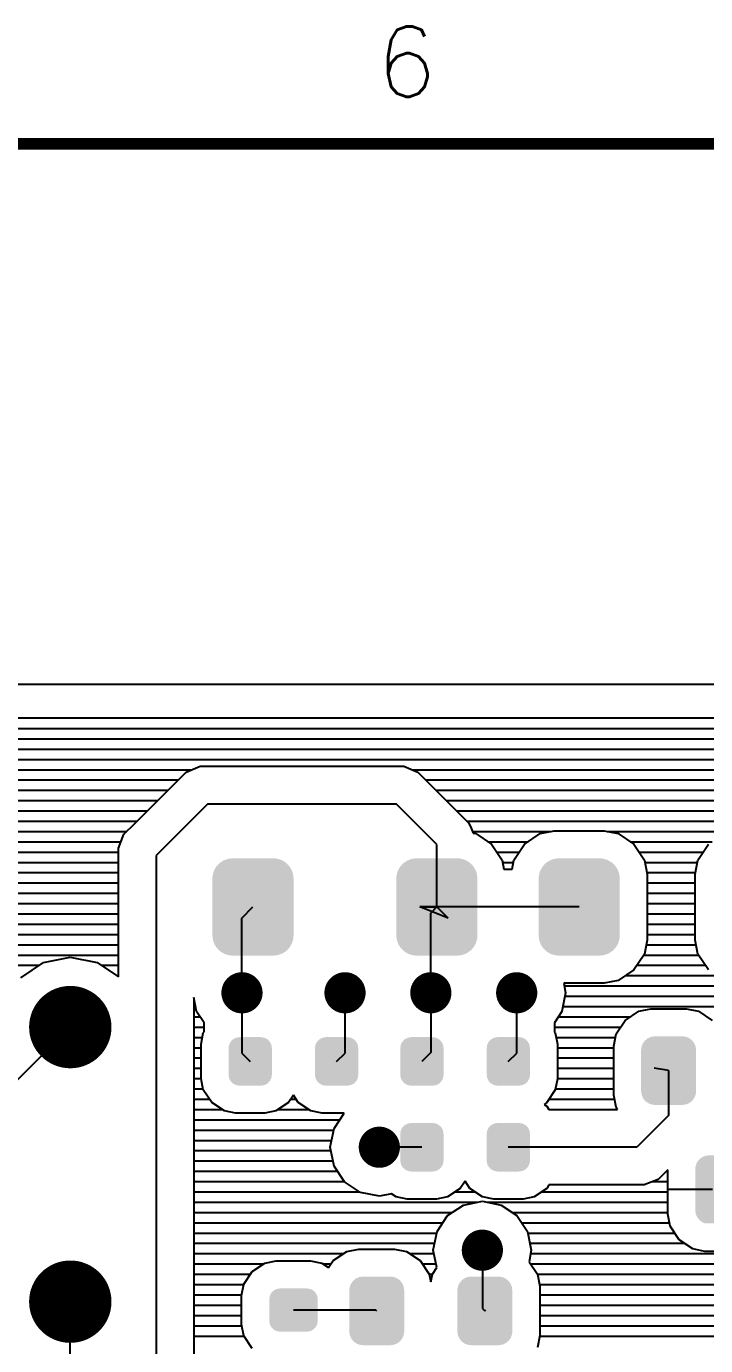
# Model space of a CAD drawing. Extents: x 295 to 953, y 10 to 290.
# Drawn here: x 743.9 to 772.8, y 233.9 to 290 of the extents above; entities that cross this region are included whole.
import ezdxf
from ezdxf.enums import TextEntityAlignment as Align

# ---------------------------------------------------------------- set-up
doc = ezdxf.new("R2010")
doc.units = 0
doc.header["$LTSCALE"] = 5
doc.header["$MEASUREMENT"] = 0
doc.layers.get('0').update_dxf_attribs({"linetype": 'CONTINUOUS', "lineweight": 25})
for name, color, linetype in [('DV-PEI-A6_TOP', 5, 'CONTINUOUS'), ('문자', 4, 'CONTINUOUS'), ('테두리', 3, 'CONTINUOUS')]:
    doc.layers.add(name, color=color, linetype=linetype)
doc.styles.get("Standard").update_dxf_attribs({"font": 'simplex.shx'})

# ---------------------------------------------------------------- blocks, each defined once
blk = doc.blocks.new('C')
at = {"layer": '테두리', "const_width": 0.5}
blk.add_lwpolyline([(15, 285), (15, 15), (405, 15), (405, 285), (15, 285)], dxfattribs=at)
at = {"layer": '문자'}
blk.add_text('6', height=3, dxfattribs=at).set_placement((283.125, 288.5), align=Align.MIDDLE)

msp = doc.modelspace()

# ---------------------------------------------------------------- linework, layer by layer
for points, const_width in [([(752.673, 248.878, 1), (753.549, 248.878, 1)], 0.876), ([(757.055, 248.878, 1), (757.931, 248.878, 1)], 0.876), ([(760.706, 248.878, 1), (761.582, 248.878, 1)], 0.876), ([(764.357, 248.878, 1), (765.233, 248.878, 1)], 0.876), ([(744.933, 247.418, 1), (746.685, 247.418, 1)], 1.753), ([(758.515, 242.306, 1), (759.391, 242.306, 1)], 0.876), ([(762.897, 237.925, 1), (763.773, 237.925, 1)], 0.876), ([(744.933, 235.734, 1), (746.685, 235.734, 1)], 1.753)]:
    msp.add_lwpolyline(points, format="xyb", close=True, dxfattribs=dict(const_width=const_width))
for points in [[(752.061, 254.294), (752.16, 254.399), (755.103, 254.294), (754.991, 254.399)], [(752.16, 254.399), (752.208, 254.431), (754.991, 254.399), (754.957, 254.431)], [(752.208, 254.431), (752.327, 254.509), (754.957, 254.431), (754.821, 254.509)], [(752.327, 254.509), (752.387, 254.531), (754.821, 254.509), (754.783, 254.531)], [(752.387, 254.531), (752.515, 254.577), (754.783, 254.531), (754.627, 254.577)], [(752.515, 254.577), (752.605, 254.588), (754.627, 254.577), (754.591, 254.588)], [(752.605, 254.588), (752.714, 254.601), (754.591, 254.588), (754.443, 254.601)], [(759.883, 254.294), (759.982, 254.399), (762.925, 254.294), (762.814, 254.399)], [(759.982, 254.399), (760.031, 254.431), (762.814, 254.399), (762.779, 254.431)], [(760.031, 254.431), (760.149, 254.509), (762.779, 254.431), (762.644, 254.509)], [(760.149, 254.509), (760.21, 254.531), (762.644, 254.509), (762.606, 254.531)], [(760.21, 254.531), (760.338, 254.577), (762.606, 254.531), (762.449, 254.577)], [(760.338, 254.577), (760.427, 254.588), (762.449, 254.577), (762.414, 254.588)], [(760.427, 254.588), (760.536, 254.601), (762.414, 254.588), (762.266, 254.601)], [(765.935, 254.294), (766.034, 254.399), (768.978, 254.294), (768.866, 254.399)], [(766.034, 254.399), (766.083, 254.431), (768.866, 254.399), (768.832, 254.431)], [(766.083, 254.431), (766.202, 254.509), (768.832, 254.431), (768.696, 254.509)], [(766.202, 254.509), (766.262, 254.531), (768.696, 254.509), (768.658, 254.531)], [(766.262, 254.531), (766.39, 254.577), (768.658, 254.531), (768.501, 254.577)], [(766.39, 254.577), (766.479, 254.588), (768.501, 254.577), (768.466, 254.588)], [(766.479, 254.588), (766.589, 254.601), (768.466, 254.588), (768.318, 254.601)], [(751.852, 253.739), (751.865, 253.887), (755.305, 253.739), (755.288, 253.887)], [(751.852, 251.32), (751.852, 253.739), (755.305, 251.32), (755.305, 253.739)], [(751.865, 253.887), (751.88, 253.938), (755.288, 253.887), (755.282, 253.938)], [(751.88, 253.938), (751.922, 254.079), (755.282, 253.938), (755.23, 254.079)], [(751.922, 254.079), (751.949, 254.126), (755.23, 254.079), (755.213, 254.126)], [(751.949, 254.126), (752.022, 254.253), (755.213, 254.126), (755.13, 254.253)], [(752.022, 254.253), (752.061, 254.294), (755.13, 254.253), (755.103, 254.294)], [(759.675, 253.739), (759.688, 253.887), (763.127, 253.739), (763.11, 253.887)], [(759.675, 251.32), (759.675, 253.739), (763.127, 251.32), (763.127, 253.739)], [(759.688, 253.887), (759.703, 253.938), (763.11, 253.887), (763.104, 253.938)], [(759.703, 253.938), (759.745, 254.079), (763.104, 253.938), (763.053, 254.079)], [(759.745, 254.079), (759.772, 254.126), (763.053, 254.079), (763.036, 254.126)], [(759.772, 254.126), (759.845, 254.253), (763.036, 254.126), (762.952, 254.253)], [(759.845, 254.253), (759.883, 254.294), (762.952, 254.253), (762.925, 254.294)], [(765.727, 253.739), (765.74, 253.887), (769.18, 253.739), (769.162, 253.887)], [(765.727, 251.32), (765.727, 253.739), (769.18, 251.32), (769.18, 253.739)], [(765.74, 253.887), (765.755, 253.938), (769.162, 253.887), (769.156, 253.938)], [(765.755, 253.938), (765.797, 254.079), (769.156, 253.938), (769.105, 254.079)], [(765.797, 254.079), (765.824, 254.126), (769.105, 254.079), (769.088, 254.126)], [(765.824, 254.126), (765.897, 254.253), (769.088, 254.126), (769.004, 254.253)], [(765.897, 254.253), (765.935, 254.294), (769.004, 254.253), (768.978, 254.294)], [(751.87, 251.172), (751.852, 251.32), (755.292, 251.172), (755.305, 251.32)], [(751.876, 251.121), (751.87, 251.172), (755.277, 251.121), (755.292, 251.172)], [(751.927, 250.98), (751.876, 251.121), (755.235, 250.98), (755.277, 251.121)], [(751.944, 250.933), (751.927, 250.98), (755.208, 250.933), (755.235, 250.98)], [(752.028, 250.807), (751.944, 250.933), (755.135, 250.807), (755.208, 250.933)], [(759.692, 251.172), (759.675, 251.32), (763.115, 251.172), (763.127, 251.32)], [(759.698, 251.121), (759.692, 251.172), (763.099, 251.121), (763.115, 251.172)], [(759.75, 250.98), (759.698, 251.121), (763.057, 250.98), (763.099, 251.121)], [(759.767, 250.933), (759.75, 250.98), (763.03, 250.933), (763.057, 250.98)], [(759.85, 250.807), (759.767, 250.933), (762.958, 250.807), (763.03, 250.933)], [(765.744, 251.172), (765.727, 251.32), (769.167, 251.172), (769.18, 251.32)], [(765.75, 251.121), (765.744, 251.172), (769.152, 251.121), (769.167, 251.172)], [(765.802, 250.98), (765.75, 251.121), (769.11, 250.98), (769.152, 251.121)], [(765.819, 250.933), (765.802, 250.98), (769.083, 250.933), (769.11, 250.98)], [(765.902, 250.807), (765.819, 250.933), (769.01, 250.807), (769.083, 250.933)], [(752.054, 250.766), (752.028, 250.807), (755.097, 250.766), (755.135, 250.807)], [(752.166, 250.661), (752.054, 250.766), (754.998, 250.661), (755.097, 250.766)], [(752.2, 250.629), (752.166, 250.661), (754.949, 250.629), (754.998, 250.661)], [(752.336, 250.551), (752.2, 250.629), (754.83, 250.551), (754.949, 250.629)], [(752.374, 250.529), (752.336, 250.551), (754.77, 250.529), (754.83, 250.551)], [(752.531, 250.482), (752.374, 250.529), (754.642, 250.482), (754.77, 250.529)], [(752.566, 250.472), (752.531, 250.482), (754.553, 250.472), (754.642, 250.482)], [(752.714, 250.459), (752.566, 250.472), (754.443, 250.459), (754.553, 250.472)], [(759.877, 250.766), (759.85, 250.807), (762.919, 250.766), (762.958, 250.807)], [(759.989, 250.661), (759.877, 250.766), (762.82, 250.661), (762.919, 250.766)], [(760.023, 250.629), (759.989, 250.661), (762.771, 250.629), (762.82, 250.661)], [(760.158, 250.551), (760.023, 250.629), (762.653, 250.551), (762.771, 250.629)], [(760.196, 250.529), (760.158, 250.551), (762.593, 250.529), (762.653, 250.551)], [(760.353, 250.482), (760.196, 250.529), (762.465, 250.482), (762.593, 250.529)], [(760.388, 250.472), (760.353, 250.482), (762.375, 250.472), (762.465, 250.482)], [(760.536, 250.459), (760.388, 250.472), (762.266, 250.459), (762.375, 250.472)], [(765.929, 250.766), (765.902, 250.807), (768.971, 250.766), (769.01, 250.807)], [(766.041, 250.661), (765.929, 250.766), (768.873, 250.661), (768.971, 250.766)], [(766.075, 250.629), (766.041, 250.661), (768.824, 250.629), (768.873, 250.661)], [(766.211, 250.551), (766.075, 250.629), (768.705, 250.551), (768.824, 250.629)], [(766.249, 250.529), (766.211, 250.551), (768.645, 250.529), (768.705, 250.551)], [(766.406, 250.482), (766.249, 250.529), (768.517, 250.482), (768.645, 250.529)], [(766.441, 250.472), (766.406, 250.482), (768.427, 250.472), (768.517, 250.482)], [(766.589, 250.459), (766.441, 250.472), (768.318, 250.459), (768.427, 250.472)], [(770.438, 246.971), (770.509, 247.003), (772.089, 246.971), (771.984, 247.003)], [(770.509, 247.003), (770.623, 247.02), (771.984, 247.003), (771.931, 247.02)], [(770.623, 247.02), (770.672, 247.027), (771.931, 247.02), (771.841, 247.027)], [(752.542, 246.533), (752.561, 246.661), (754.382, 246.533), (754.36, 246.661)], [(752.542, 246.53), (752.542, 246.533), (754.382, 246.53), (754.382, 246.533)], [(752.542, 245.385), (752.542, 246.53), (754.382, 245.385), (754.382, 246.53)], [(752.561, 246.661), (752.569, 246.677), (754.36, 246.661), (754.358, 246.677)], [(752.569, 246.677), (752.625, 246.793), (754.358, 246.677), (754.296, 246.793)], [(752.625, 246.793), (752.638, 246.806), (754.296, 246.793), (754.289, 246.806)], [(752.638, 246.806), (752.727, 246.897), (754.289, 246.806), (754.194, 246.897)], [(752.727, 246.897), (752.745, 246.907), (754.194, 246.897), (754.184, 246.907)], [(752.745, 246.907), (752.856, 246.964), (754.184, 246.907), (754.062, 246.964)], [(752.856, 246.964), (752.886, 246.969), (754.062, 246.964), (754.052, 246.969)], [(752.886, 246.969), (753, 246.988), (754.052, 246.969), (753.923, 246.988)], [(753, 246.988), (753, 246.992), (753.923, 246.988), (753.923, 246.992)], [(756.216, 246.533), (756.236, 246.661), (758.057, 246.533), (758.035, 246.661)], [(756.216, 246.53), (756.216, 246.533), (758.057, 246.53), (758.057, 246.533)], [(756.216, 245.385), (756.216, 246.53), (758.057, 245.385), (758.057, 246.53)], [(756.236, 246.661), (756.243, 246.677), (758.035, 246.661), (758.032, 246.677)], [(756.243, 246.677), (756.3, 246.793), (758.032, 246.677), (757.971, 246.793)], [(756.3, 246.793), (756.312, 246.806), (757.971, 246.793), (757.964, 246.806)], [(756.312, 246.806), (756.401, 246.897), (757.964, 246.806), (757.868, 246.897)], [(756.401, 246.897), (756.42, 246.907), (757.868, 246.897), (757.858, 246.907)], [(756.42, 246.907), (756.531, 246.964), (757.858, 246.907), (757.737, 246.964)], [(756.531, 246.964), (756.561, 246.969), (757.737, 246.964), (757.727, 246.969)], [(756.561, 246.969), (756.675, 246.988), (757.727, 246.969), (757.598, 246.988)], [(756.675, 246.988), (756.675, 246.992), (757.598, 246.988), (757.598, 246.992)], [(759.844, 246.533), (759.864, 246.661), (761.684, 246.533), (761.663, 246.661)], [(759.844, 246.53), (759.844, 246.533), (761.684, 246.53), (761.684, 246.533)], [(759.844, 245.385), (759.844, 246.53), (761.684, 245.385), (761.684, 246.53)], [(759.864, 246.661), (759.871, 246.677), (761.663, 246.661), (761.66, 246.677)], [(759.871, 246.677), (759.927, 246.793), (761.66, 246.677), (761.599, 246.793)], [(759.927, 246.793), (759.94, 246.806), (761.599, 246.793), (761.592, 246.806)], [(759.94, 246.806), (760.029, 246.897), (761.592, 246.806), (761.496, 246.897)], [(760.029, 246.897), (760.047, 246.907), (761.496, 246.897), (761.486, 246.907)], [(760.047, 246.907), (760.159, 246.964), (761.486, 246.907), (761.365, 246.964)], [(760.159, 246.964), (760.189, 246.969), (761.365, 246.964), (761.354, 246.969)], [(760.189, 246.969), (760.303, 246.988), (761.354, 246.969), (761.226, 246.988)], [(760.303, 246.988), (760.303, 246.992), (761.226, 246.988), (761.226, 246.992)], [(763.519, 246.533), (763.538, 246.661), (765.359, 246.533), (765.337, 246.661)], [(763.519, 246.53), (763.519, 246.533), (765.359, 246.53), (765.359, 246.533)], [(763.519, 245.385), (763.519, 246.53), (765.359, 245.385), (765.359, 246.53)], [(763.538, 246.661), (763.546, 246.677), (765.337, 246.661), (765.335, 246.677)], [(763.546, 246.677), (763.602, 246.793), (765.335, 246.677), (765.273, 246.793)], [(763.602, 246.793), (763.615, 246.806), (765.273, 246.793), (765.266, 246.806)], [(763.615, 246.806), (763.704, 246.897), (765.266, 246.806), (765.171, 246.897)], [(763.704, 246.897), (763.722, 246.907), (765.171, 246.897), (765.161, 246.907)], [(763.722, 246.907), (763.833, 246.964), (765.161, 246.907), (765.039, 246.964)], [(763.833, 246.964), (763.863, 246.969), (765.039, 246.964), (765.029, 246.969)], [(763.863, 246.969), (763.977, 246.988), (765.029, 246.969), (764.9, 246.988)], [(763.977, 246.988), (763.977, 246.992), (764.9, 246.988), (764.9, 246.992)], [(770.088, 246.442), (770.095, 246.533), (772.425, 246.442), (772.412, 246.533)], [(770.088, 244.69), (770.088, 246.442), (772.425, 244.69), (772.425, 246.442)], [(770.095, 246.533), (770.117, 246.606), (772.412, 246.533), (772.402, 246.606)], [(770.117, 246.606), (770.143, 246.69), (772.402, 246.606), (772.363, 246.69)], [(770.143, 246.69), (770.186, 246.756), (772.363, 246.69), (772.334, 246.756)], [(770.186, 246.756), (770.234, 246.828), (772.334, 246.756), (772.272, 246.828)], [(770.234, 246.828), (770.295, 246.881), (772.272, 246.828), (772.227, 246.881)], [(770.295, 246.881), (770.359, 246.935), (772.227, 246.881), (772.144, 246.935)], [(770.359, 246.935), (770.438, 246.971), (772.144, 246.935), (772.089, 246.971)], [(752.542, 245.382), (752.542, 245.385), (754.382, 245.382), (754.382, 245.385)], [(752.564, 245.254), (752.542, 245.382), (754.362, 245.254), (754.382, 245.382)], [(756.216, 245.382), (756.216, 245.385), (758.057, 245.382), (758.057, 245.385)], [(756.238, 245.254), (756.216, 245.382), (758.037, 245.254), (758.057, 245.382)], [(759.844, 245.382), (759.844, 245.385), (761.684, 245.382), (761.684, 245.385)], [(759.866, 245.254), (759.844, 245.382), (761.665, 245.254), (761.684, 245.382)], [(763.519, 245.382), (763.519, 245.385), (765.359, 245.382), (765.359, 245.385)], [(763.541, 245.254), (763.519, 245.382), (765.34, 245.254), (765.359, 245.382)], [(752.566, 245.238), (752.564, 245.254), (754.355, 245.238), (754.362, 245.254)], [(752.628, 245.122), (752.566, 245.238), (754.299, 245.122), (754.355, 245.238)], [(752.635, 245.109), (752.628, 245.122), (754.286, 245.109), (754.299, 245.122)], [(752.73, 245.018), (752.635, 245.109), (754.197, 245.018), (754.286, 245.109)], [(752.74, 245.008), (752.73, 245.018), (754.179, 245.008), (754.197, 245.018)], [(752.862, 244.951), (752.74, 245.008), (754.067, 244.951), (754.179, 245.008)], [(752.872, 244.946), (752.862, 244.951), (754.037, 244.946), (754.067, 244.951)], [(753, 244.927), (752.872, 244.946), (753.923, 244.927), (754.037, 244.946)], [(753, 244.923), (753, 244.927), (753.923, 244.923), (753.923, 244.927)], [(756.241, 245.238), (756.238, 245.254), (758.03, 245.238), (758.037, 245.254)], [(756.302, 245.122), (756.241, 245.238), (757.973, 245.122), (758.03, 245.238)], [(756.309, 245.109), (756.302, 245.122), (757.961, 245.109), (757.973, 245.122)], [(756.405, 245.018), (756.309, 245.109), (757.872, 245.018), (757.961, 245.109)], [(756.415, 245.008), (756.405, 245.018), (757.853, 245.008), (757.872, 245.018)], [(756.536, 244.951), (756.415, 245.008), (757.742, 244.951), (757.853, 245.008)], [(756.546, 244.946), (756.536, 244.951), (757.712, 244.946), (757.742, 244.951)], [(756.675, 244.927), (756.546, 244.946), (757.598, 244.927), (757.712, 244.946)], [(756.675, 244.923), (756.675, 244.927), (757.598, 244.923), (757.598, 244.927)], [(759.869, 245.238), (759.866, 245.254), (761.657, 245.238), (761.665, 245.254)], [(759.93, 245.122), (759.869, 245.238), (761.601, 245.122), (761.657, 245.238)], [(759.937, 245.109), (759.93, 245.122), (761.588, 245.109), (761.601, 245.122)], [(760.033, 245.018), (759.937, 245.109), (761.499, 245.018), (761.588, 245.109)], [(760.042, 245.008), (760.033, 245.018), (761.481, 245.008), (761.499, 245.018)], [(760.164, 244.951), (760.042, 245.008), (761.37, 244.951), (761.481, 245.008)], [(760.174, 244.946), (760.164, 244.951), (761.34, 244.946), (761.37, 244.951)], [(760.303, 244.927), (760.174, 244.946), (761.226, 244.927), (761.34, 244.946)], [(760.303, 244.923), (760.303, 244.927), (761.226, 244.923), (761.226, 244.927)], [(763.543, 245.238), (763.541, 245.254), (765.332, 245.238), (765.34, 245.254)], [(763.605, 245.122), (763.543, 245.238), (765.276, 245.122), (765.332, 245.238)], [(763.612, 245.109), (763.605, 245.122), (765.263, 245.109), (765.276, 245.122)], [(763.707, 245.018), (763.612, 245.109), (765.174, 245.018), (765.263, 245.109)], [(763.717, 245.008), (763.707, 245.018), (765.156, 245.008), (765.174, 245.018)], [(763.839, 244.951), (763.717, 245.008), (765.045, 244.951), (765.156, 245.008)], [(763.849, 244.946), (763.839, 244.951), (765.015, 244.946), (765.045, 244.951)], [(763.977, 244.927), (763.849, 244.946), (764.9, 244.927), (765.015, 244.946)], [(763.977, 244.923), (763.977, 244.927), (764.9, 244.923), (764.9, 244.927)], [(770.101, 244.599), (770.088, 244.69), (772.418, 244.599), (772.425, 244.69)], [(770.111, 244.527), (770.101, 244.599), (772.396, 244.527), (772.418, 244.599)], [(770.15, 244.442), (770.111, 244.527), (772.37, 244.442), (772.396, 244.527)], [(770.179, 244.376), (770.15, 244.442), (772.327, 244.376), (772.37, 244.442)], [(770.241, 244.304), (770.179, 244.376), (772.279, 244.304), (772.327, 244.376)], [(770.286, 244.251), (770.241, 244.304), (772.218, 244.251), (772.279, 244.304)], [(770.37, 244.197), (770.286, 244.251), (772.154, 244.197), (772.218, 244.251)], [(770.424, 244.161), (770.37, 244.197), (772.075, 244.161), (772.154, 244.197)], [(770.529, 244.129), (770.424, 244.161), (772.004, 244.129), (772.075, 244.161)], [(770.582, 244.113), (770.529, 244.129), (771.89, 244.113), (772.004, 244.129)], [(770.672, 244.106), (770.582, 244.113), (771.841, 244.106), (771.89, 244.113)], [(759.871, 243.026), (759.927, 243.141), (761.66, 243.026), (761.599, 243.141)], [(759.927, 243.141), (759.94, 243.154), (761.599, 243.141), (761.592, 243.154)], [(759.94, 243.154), (760.029, 243.246), (761.592, 243.154), (761.496, 243.246)], [(760.029, 243.246), (760.047, 243.255), (761.496, 243.246), (761.486, 243.255)], [(760.047, 243.255), (760.159, 243.313), (761.486, 243.255), (761.365, 243.313)], [(760.159, 243.313), (760.189, 243.318), (761.365, 243.313), (761.354, 243.318)], [(760.189, 243.318), (760.303, 243.336), (761.354, 243.318), (761.226, 243.336)], [(760.303, 243.336), (760.303, 243.34), (761.226, 243.336), (761.226, 243.34)], [(763.546, 243.026), (763.602, 243.141), (765.335, 243.026), (765.273, 243.141)], [(763.602, 243.141), (763.615, 243.154), (765.273, 243.141), (765.266, 243.154)], [(763.615, 243.154), (763.704, 243.246), (765.266, 243.154), (765.171, 243.246)], [(763.704, 243.246), (763.722, 243.255), (765.171, 243.246), (765.161, 243.255)], [(763.722, 243.255), (763.833, 243.313), (765.161, 243.255), (765.039, 243.313)], [(763.833, 243.313), (763.863, 243.318), (765.039, 243.313), (765.029, 243.318)], [(763.863, 243.318), (763.977, 243.336), (765.029, 243.318), (764.9, 243.336)], [(763.977, 243.336), (763.977, 243.34), (764.9, 243.336), (764.9, 243.34)], [(759.844, 242.882), (759.864, 243.01), (761.684, 242.882), (761.663, 243.01)], [(759.844, 242.879), (759.844, 242.882), (761.684, 242.879), (761.684, 242.882)], [(759.844, 241.734), (759.844, 242.879), (761.684, 241.734), (761.684, 242.879)], [(759.864, 243.01), (759.871, 243.026), (761.663, 243.01), (761.66, 243.026)], [(763.519, 242.882), (763.538, 243.01), (765.359, 242.882), (765.337, 243.01)], [(763.519, 242.879), (763.519, 242.882), (765.359, 242.879), (765.359, 242.882)], [(763.519, 241.734), (763.519, 242.879), (765.359, 241.734), (765.359, 242.879)], [(763.538, 243.01), (763.546, 243.026), (765.337, 243.01), (765.335, 243.026)], [(772.811, 241.938), (772.925, 241.955), (774.286, 241.938), (774.233, 241.955)], [(759.844, 241.731), (759.844, 241.734), (761.684, 241.731), (761.684, 241.734)], [(759.866, 241.602), (759.844, 241.731), (761.665, 241.602), (761.684, 241.731)], [(759.869, 241.587), (759.866, 241.602), (761.657, 241.587), (761.665, 241.602)], [(759.93, 241.471), (759.869, 241.587), (761.601, 241.471), (761.657, 241.587)], [(759.937, 241.458), (759.93, 241.471), (761.588, 241.458), (761.601, 241.471)], [(760.033, 241.367), (759.937, 241.458), (761.499, 241.367), (761.588, 241.458)], [(763.519, 241.731), (763.519, 241.734), (765.359, 241.731), (765.359, 241.734)], [(763.541, 241.602), (763.519, 241.731), (765.34, 241.602), (765.359, 241.731)], [(763.543, 241.587), (763.541, 241.602), (765.332, 241.587), (765.34, 241.602)], [(763.605, 241.471), (763.543, 241.587), (765.276, 241.471), (765.332, 241.587)], [(763.612, 241.458), (763.605, 241.471), (765.263, 241.458), (765.276, 241.471)], [(763.707, 241.367), (763.612, 241.458), (765.174, 241.367), (765.263, 241.458)], [(772.39, 241.377), (772.397, 241.468), (774.727, 241.377), (774.714, 241.468)], [(772.397, 241.468), (772.419, 241.541), (774.714, 241.468), (774.703, 241.541)], [(772.419, 241.541), (772.445, 241.625), (774.703, 241.541), (774.665, 241.625)], [(772.445, 241.625), (772.488, 241.691), (774.665, 241.625), (774.636, 241.691)], [(772.488, 241.691), (772.536, 241.763), (774.636, 241.691), (774.573, 241.763)], [(772.536, 241.763), (772.597, 241.816), (774.573, 241.763), (774.528, 241.816)], [(772.597, 241.816), (772.661, 241.87), (774.528, 241.816), (774.445, 241.87)], [(772.661, 241.87), (772.74, 241.906), (774.445, 241.87), (774.391, 241.906)], [(772.74, 241.906), (772.811, 241.938), (774.391, 241.906), (774.286, 241.938)], [(760.042, 241.357), (760.033, 241.367), (761.481, 241.357), (761.499, 241.367)], [(760.164, 241.299), (760.042, 241.357), (761.37, 241.299), (761.481, 241.357)], [(760.174, 241.294), (760.164, 241.299), (761.34, 241.294), (761.37, 241.299)], [(760.303, 241.276), (760.174, 241.294), (761.226, 241.276), (761.34, 241.294)], [(760.303, 241.272), (760.303, 241.276), (761.226, 241.272), (761.226, 241.276)], [(763.717, 241.357), (763.707, 241.367), (765.156, 241.357), (765.174, 241.367)], [(763.839, 241.299), (763.717, 241.357), (765.045, 241.299), (765.156, 241.357)], [(763.849, 241.294), (763.839, 241.299), (765.015, 241.294), (765.045, 241.299)], [(763.977, 241.276), (763.849, 241.294), (764.9, 241.276), (765.015, 241.294)], [(763.977, 241.272), (763.977, 241.276), (764.9, 241.272), (764.9, 241.276)], [(772.39, 239.625), (772.39, 241.377), (774.727, 239.625), (774.727, 241.377)], [(772.403, 239.534), (772.39, 239.625), (774.72, 239.534), (774.727, 239.625)], [(772.413, 239.462), (772.403, 239.534), (774.697, 239.462), (774.72, 239.534)], [(772.452, 239.377), (772.413, 239.462), (774.671, 239.377), (774.697, 239.462)], [(772.481, 239.311), (772.452, 239.377), (774.629, 239.311), (774.671, 239.377)], [(772.543, 239.239), (772.481, 239.311), (774.581, 239.239), (774.629, 239.311)], [(772.588, 239.186), (772.543, 239.239), (774.519, 239.186), (774.581, 239.239)], [(772.671, 239.132), (772.588, 239.186), (774.456, 239.132), (774.519, 239.186)], [(772.726, 239.096), (772.671, 239.132), (774.376, 239.096), (774.456, 239.132)], [(772.831, 239.064), (772.726, 239.096), (774.306, 239.064), (774.376, 239.096)], [(757.681, 236.309), (757.703, 236.382), (759.998, 236.309), (759.987, 236.382)], [(757.703, 236.382), (757.729, 236.467), (759.987, 236.382), (759.949, 236.467)], [(757.729, 236.467), (757.772, 236.532), (759.949, 236.467), (759.92, 236.532)], [(757.772, 236.532), (757.82, 236.605), (759.92, 236.532), (759.858, 236.605)], [(757.82, 236.605), (757.881, 236.657), (759.858, 236.605), (759.812, 236.657)], [(757.881, 236.657), (757.945, 236.712), (759.812, 236.657), (759.729, 236.712)], [(757.945, 236.712), (758.024, 236.748), (759.729, 236.712), (759.675, 236.748)], [(758.024, 236.748), (758.095, 236.78), (759.675, 236.748), (759.57, 236.78)], [(758.095, 236.78), (758.209, 236.796), (759.57, 236.78), (759.517, 236.796)], [(758.209, 236.796), (758.258, 236.803), (759.517, 236.796), (759.427, 236.803)], [(762.279, 236.309), (762.301, 236.382), (764.595, 236.309), (764.585, 236.382)], [(762.301, 236.382), (762.327, 236.467), (764.585, 236.382), (764.547, 236.467)], [(762.327, 236.467), (762.37, 236.532), (764.547, 236.467), (764.517, 236.532)], [(762.37, 236.532), (762.417, 236.605), (764.517, 236.532), (764.455, 236.605)], [(762.417, 236.605), (762.479, 236.657), (764.455, 236.605), (764.41, 236.657)], [(762.479, 236.657), (762.542, 236.712), (764.41, 236.657), (764.327, 236.712)], [(762.542, 236.712), (762.622, 236.748), (764.327, 236.712), (764.272, 236.748)], [(762.622, 236.748), (762.693, 236.78), (764.272, 236.748), (764.168, 236.78)], [(762.693, 236.78), (762.806, 236.796), (764.168, 236.78), (764.115, 236.796)], [(762.806, 236.796), (762.856, 236.803), (764.115, 236.796), (764.024, 236.803)], [(754.268, 234.916), (754.268, 235.839), (756.336, 234.916), (756.336, 235.839)], [(754.271, 235.839), (754.29, 235.969), (756.333, 235.839), (756.312, 235.969)], [(754.29, 235.969), (754.297, 235.983), (756.312, 235.969), (756.31, 235.983)], [(754.297, 235.983), (754.353, 236.1), (756.31, 235.983), (756.249, 236.1)], [(754.353, 236.1), (754.365, 236.113), (756.249, 236.1), (756.243, 236.113)], [(754.365, 236.113), (754.454, 236.205), (756.243, 236.113), (756.147, 236.205)], [(754.454, 236.205), (754.471, 236.215), (756.147, 236.205), (756.138, 236.215)], [(754.471, 236.215), (754.583, 236.274), (756.138, 236.215), (756.016, 236.274)], [(754.583, 236.274), (754.611, 236.278), (756.016, 236.274), (756.007, 236.278)], [(754.611, 236.278), (754.727, 236.298), (756.007, 236.278), (755.877, 236.298)], [(757.674, 236.219), (757.681, 236.309), (760.011, 236.219), (759.998, 236.309)], [(757.674, 234.466), (757.674, 236.219), (760.011, 234.466), (760.011, 236.219)], [(762.272, 236.219), (762.279, 236.309), (764.608, 236.219), (764.595, 236.309)], [(762.272, 234.466), (762.272, 236.219), (764.608, 234.466), (764.608, 236.219)], [(754.292, 234.787), (754.271, 234.916), (756.315, 234.787), (756.333, 234.916)], [(754.294, 234.772), (754.292, 234.787), (756.308, 234.772), (756.315, 234.787)], [(754.355, 234.655), (754.294, 234.772), (756.252, 234.655), (756.308, 234.772)], [(754.361, 234.643), (754.355, 234.655), (756.24, 234.643), (756.252, 234.655)], [(754.457, 234.55), (754.361, 234.643), (756.15, 234.55), (756.24, 234.643)], [(754.466, 234.541), (754.457, 234.55), (756.133, 234.541), (756.15, 234.55)], [(754.588, 234.482), (754.466, 234.541), (756.021, 234.482), (756.133, 234.541)], [(754.597, 234.477), (754.588, 234.482), (755.994, 234.477), (756.021, 234.482)], [(754.727, 234.458), (754.597, 234.477), (755.877, 234.458), (755.994, 234.477)], [(757.687, 234.376), (757.674, 234.466), (760.004, 234.376), (760.011, 234.466)], [(757.697, 234.303), (757.687, 234.376), (759.981, 234.303), (760.004, 234.376)], [(757.736, 234.218), (757.697, 234.303), (759.955, 234.218), (759.981, 234.303)], [(757.765, 234.153), (757.736, 234.218), (759.913, 234.153), (759.955, 234.218)], [(757.827, 234.08), (757.765, 234.153), (759.865, 234.08), (759.913, 234.153)], [(762.284, 234.376), (762.272, 234.466), (764.601, 234.376), (764.608, 234.466)], [(762.295, 234.303), (762.284, 234.376), (764.579, 234.303), (764.601, 234.376)], [(762.333, 234.218), (762.295, 234.303), (764.553, 234.218), (764.579, 234.303)], [(762.363, 234.153), (762.333, 234.218), (764.51, 234.153), (764.553, 234.218)], [(762.425, 234.08), (762.363, 234.153), (764.463, 234.08), (764.51, 234.153)], [(757.872, 234.028), (757.827, 234.08), (759.803, 234.028), (759.865, 234.08)], [(757.955, 233.973), (757.872, 234.028), (759.74, 233.973), (759.803, 234.028)], [(758.01, 233.937), (757.955, 233.973), (759.66, 233.937), (759.74, 233.973)], [(758.115, 233.905), (758.01, 233.937), (759.59, 233.905), (759.66, 233.937)], [(758.168, 233.889), (758.115, 233.905), (759.476, 233.889), (759.59, 233.905)], [(758.258, 233.882), (758.168, 233.889), (759.427, 233.882), (759.476, 233.889)], [(762.47, 234.028), (762.425, 234.08), (764.401, 234.028), (764.463, 234.08)], [(762.553, 233.973), (762.47, 234.028), (764.338, 233.973), (764.401, 234.028)], [(762.608, 233.937), (762.553, 233.973), (764.258, 233.937), (764.338, 233.973)], [(762.712, 233.905), (762.608, 233.937), (764.187, 233.905), (764.258, 233.937)], [(762.765, 233.889), (762.712, 233.905), (764.074, 233.889), (764.187, 233.905)], [(762.856, 233.882), (762.765, 233.889), (764.024, 233.882), (764.074, 233.889)]]:
    msp.add_solid(points)
at = {"layer": 'DV-PEI-A6_TOP', "color": 7}
for p, q in [((858.075, 262), (515.377, 262)), ((823.946, 260.562), (532.143, 260.562)), ((531.402, 260.124), (841.179, 260.124)), ((673.713, 259.686), (841.618, 259.686)), ((674.793, 259.248), (842.056, 259.248)), ((675.232, 258.81), (842.494, 258.81)), ((675.448, 258.372), (750.973, 258.372)), ((750.284, 257.817), (750.739, 258.272)), ((750.739, 258.272), (751.329, 258.518)), ((751.329, 258.518), (759.999, 258.518)), ((759.999, 258.518), (760.589, 258.272)), ((760.355, 258.372), (842.932, 258.372)), ((760.589, 258.272), (762.312, 256.549)), ((675.559, 257.934), (750.401, 257.934)), ((748.549, 256.082), (750.284, 257.817)), ((760.928, 257.934), (843.37, 257.934)), ((675.565, 257.495), (749.962, 257.495)), ((761.366, 257.495), (843.592, 257.495)), ((675.559, 257.057), (749.524, 257.057)), ((675.559, 256.619), (749.086, 256.619)), ((751.651, 256.911), (749.46, 254.72)), ((759.684, 256.911), (751.651, 256.911)), ((761.401, 255.188), (759.684, 256.911)), ((761.804, 257.057), (843.662, 257.057)), ((762.242, 256.619), (843.662, 256.619)), ((762.312, 256.549), (762.762, 256.099)), ((675.559, 256.181), (748.648, 256.181)), ((748.093, 255.626), (748.549, 256.082)), ((762.681, 256.181), (843.662, 256.181)), ((762.762, 256.099), (762.856, 255.877)), ((675.559, 255.743), (748.21, 255.743)), ((747.854, 255.036), (748.093, 255.626)), ((762.856, 255.877), (762.938, 255.673)), ((762.908, 255.743), (766.267, 255.743)), ((762.938, 255.673), (763.054, 255.649)), ((763.054, 255.649), (763.726, 255.2)), ((765.128, 255.2), (765.8, 255.649)), ((765.8, 255.649), (766.39, 255.766)), ((766.39, 255.766), (768.517, 255.766)), ((768.517, 255.766), (769.107, 255.649)), ((768.645, 255.743), (774.084, 255.743)), ((769.107, 255.649), (769.779, 255.2)), ((691.245, 255.305), (747.959, 255.305)), ((691.613, 254.867), (747.854, 254.867)), ((747.854, 254.399), (747.854, 255.036)), ((761.401, 252.53), (761.401, 255.188)), ((763.574, 255.305), (765.28, 255.305)), ((763.726, 255.2), (764.176, 254.528)), ((763.948, 254.867), (764.906, 254.867)), ((764.678, 254.528), (765.128, 255.2)), ((769.627, 255.305), (773.103, 255.305)), ((769.779, 255.2), (770.228, 254.528)), ((770.006, 254.867), (772.723, 254.867)), ((772.501, 254.528), (772.951, 255.2)), ((691.805, 254.428), (747.854, 254.428)), ((747.854, 249.562), (747.854, 254.399)), ((749.46, 254.72), (749.46, 225.51)), ((764.176, 254.528), (764.252, 254.136)), ((764.194, 254.428), (764.661, 254.428)), ((764.603, 254.136), (764.678, 254.528)), ((770.228, 254.528), (770.345, 253.932)), ((770.252, 254.428), (772.478, 254.428)), ((772.384, 253.932), (772.501, 254.528)), ((691.864, 253.99), (747.854, 253.99)), ((764.252, 254.136), (764.603, 254.136)), ((770.339, 253.99), (772.39, 253.99)), ((770.345, 253.932), (770.345, 251.122)), ((772.384, 251.122), (772.384, 253.932)), ((691.864, 253.552), (747.854, 253.552)), ((770.345, 253.552), (772.384, 253.552)), ((696.14, 253.114), (747.854, 253.114)), ((696.596, 252.676), (747.854, 252.676)), ((770.345, 253.114), (772.384, 253.114)), ((770.345, 252.676), (772.384, 252.676)), ((696.847, 252.238), (747.854, 252.238)), ((753.111, 252.057), (753.579, 252.53)), ((753.111, 248.878), (753.111, 252.057)), ((767.453, 252.53), (760.671, 252.53)), ((761.874, 252.057), (760.671, 252.53)), ((760.671, 252.53), (761.401, 252.53)), ((761.144, 252.267), (761.401, 252.53)), ((761.144, 248.878), (761.144, 252.267)), ((761.874, 252.057), (761.401, 252.53)), ((770.345, 252.238), (772.384, 252.238)), ((696.929, 251.799), (747.854, 251.799)), ((770.345, 251.799), (772.384, 251.799)), ((696.929, 251.361), (747.854, 251.361)), ((770.345, 251.122), (770.228, 250.526)), ((770.345, 251.361), (772.384, 251.361)), ((772.501, 250.526), (772.384, 251.122)), ((696.929, 250.923), (747.854, 250.923)), ((696.929, 250.485), (747.854, 250.485)), ((744.664, 250.164), (745.809, 250.392)), ((745.809, 250.392), (746.948, 250.164)), ((770.228, 250.526), (769.779, 249.854)), ((770.199, 250.485), (772.53, 250.485)), ((770.31, 250.923), (772.419, 250.923)), ((772.951, 249.854), (772.501, 250.526)), ((696.876, 250.047), (744.483, 250.047)), ((743.7, 249.521), (744.664, 250.164)), ((746.948, 250.164), (747.854, 249.562)), ((747.129, 250.047), (747.854, 250.047)), ((769.779, 249.854), (769.107, 249.404)), ((769.907, 250.047), (772.822, 250.047)), ((747.783, 249.609), (747.854, 249.609)), ((768.517, 249.287), (766.793, 249.287)), ((766.793, 249.287), (766.875, 248.878)), ((769.107, 249.404), (768.517, 249.287)), ((769.41, 249.609), (773.319, 249.609)), ((753.111, 248.878), (753.111, 246.308)), ((757.493, 246.308), (757.493, 248.878)), ((761.144, 248.878), (761.144, 246.331)), ((764.795, 246.308), (764.795, 248.878)), ((766.875, 248.878), (766.717, 248.078)), ((766.817, 249.171), (773.722, 249.171)), ((766.846, 248.732), (773.693, 248.732)), ((751.183, 248.078), (751.067, 248.674)), ((751.067, 248.674), (751.067, 225.826)), ((751.067, 248.294), (751.143, 248.294)), ((766.758, 248.294), (773.78, 248.294)), ((769.989, 248.09), (770.497, 248.195)), ((770.497, 248.195), (772.01, 248.195)), ((772.01, 248.195), (772.524, 248.09)), ((751.067, 247.856), (751.329, 247.856)), ((751.505, 247.599), (751.183, 248.078)), ((751.505, 247.219), (751.505, 247.599)), ((766.717, 248.078), (766.402, 247.599)), ((766.402, 247.599), (766.402, 247.219)), ((766.571, 247.856), (769.632, 247.856)), ((769.019, 247.126), (769.41, 247.704)), ((769.41, 247.704), (769.989, 248.09)), ((772.524, 248.09), (773.103, 247.704)), ((742.888, 244.497), (745.809, 247.418)), ((751.067, 247.418), (751.505, 247.418)), ((751.37, 246.688), (751.464, 247.167)), ((751.464, 247.167), (751.505, 247.219)), ((766.402, 247.418), (769.218, 247.418)), ((766.402, 247.219), (766.437, 247.167)), ((766.437, 247.167), (766.53, 246.688)), ((768.92, 246.612), (769.019, 247.126)), ((751.067, 246.98), (751.429, 246.98)), ((751.067, 246.542), (751.37, 246.542)), ((751.37, 245.221), (751.37, 246.688)), ((766.472, 246.98), (768.99, 246.98)), ((766.53, 246.688), (766.53, 245.221)), ((766.53, 246.542), (768.92, 246.542)), ((768.92, 244.515), (768.92, 246.612)), ((751.067, 246.104), (751.37, 246.104)), ((753.111, 246.308), (753.462, 245.957)), ((757.136, 245.957), (757.493, 246.308)), ((761.144, 246.331), (760.764, 245.957)), ((764.439, 245.957), (764.795, 246.308)), ((766.53, 246.104), (768.92, 246.104)), ((751.067, 245.665), (751.37, 245.665)), ((766.53, 245.665), (768.92, 245.665)), ((771.257, 245.566), (770.637, 245.671)), ((771.257, 245.566), (771.257, 243.656)), ((751.067, 245.227), (751.37, 245.227)), ((751.067, 244.789), (751.458, 244.789)), ((751.464, 244.742), (751.37, 245.221)), ((766.53, 245.221), (766.437, 244.742)), ((766.443, 244.789), (768.92, 244.789)), ((766.53, 245.227), (768.92, 245.227)), ((751.067, 244.351), (751.733, 244.351)), ((751.826, 244.205), (751.464, 244.742)), ((752.364, 243.849), (751.826, 244.205)), ((755.092, 244.205), (754.554, 243.849)), ((755.302, 244.515), (755.092, 244.205)), ((755.191, 244.351), (755.407, 244.351)), ((755.507, 244.205), (755.302, 244.515)), ((756.044, 243.849), (755.507, 244.205)), ((766.075, 244.205), (765.964, 244.129)), ((766.437, 244.742), (766.075, 244.205)), ((766.168, 244.351), (768.949, 244.351)), ((769.019, 244.006), (768.92, 244.515)), ((751.067, 243.913), (752.27, 243.913)), ((752.837, 243.749), (752.364, 243.849)), ((754.081, 243.749), (752.837, 243.749)), ((754.554, 243.849), (754.081, 243.749)), ((754.648, 243.913), (755.951, 243.913)), ((756.517, 243.749), (756.044, 243.849)), ((757.458, 243.749), (756.517, 243.749)), ((757.025, 243.101), (757.458, 243.749)), ((765.964, 244.129), (766.075, 244.053)), ((766.075, 244.053), (766.168, 243.913)), ((766.168, 243.913), (769.083, 243.913)), ((766.168, 243.913), (769.083, 243.913)), ((769.083, 243.913), (769.019, 244.006)), ((771.257, 243.656), (769.907, 242.306)), ((751.067, 243.475), (757.271, 243.475)), ((756.868, 242.306), (757.025, 243.101)), ((751.067, 243.036), (757.014, 243.036)), ((751.067, 242.598), (756.926, 242.598)), ((751.067, 242.16), (756.897, 242.16)), ((757.025, 241.506), (756.868, 242.306)), ((760.764, 242.306), (758.953, 242.306)), ((769.907, 242.306), (764.439, 242.306)), ((751.067, 241.722), (756.985, 241.722)), ((757.475, 240.828), (757.025, 241.506)), ((751.067, 241.284), (757.171, 241.284)), ((751.067, 240.846), (757.469, 240.846)), ((758.153, 240.378), (757.475, 240.828)), ((762.605, 240.863), (762.394, 240.554)), ((762.587, 240.846), (762.616, 240.846)), ((762.809, 240.554), (762.605, 240.863)), ((770.813, 240.939), (770.223, 240.7)), ((770.579, 240.846), (771.222, 240.846)), ((771.222, 241.348), (770.813, 240.939)), ((771.151, 241.284), (771.222, 241.284)), ((771.222, 239.455), (771.222, 241.348)), ((751.067, 240.408), (758.112, 240.408)), ((758.953, 240.221), (758.153, 240.378)), ((759.473, 240.32), (758.953, 240.221)), ((759.666, 240.197), (759.473, 240.32)), ((762.394, 240.554), (761.857, 240.197)), ((762.172, 240.408), (763.031, 240.408)), ((763.346, 240.197), (762.809, 240.554)), ((766.075, 240.554), (765.537, 240.197)), ((765.853, 240.408), (771.222, 240.408)), ((766.168, 240.7), (766.075, 240.554)), ((770.223, 240.7), (766.168, 240.7)), ((773.12, 240.501), (771.222, 240.501)), ((751.067, 239.969), (763.13, 239.969)), ((760.139, 240.098), (759.666, 240.197)), ((761.384, 240.098), (760.139, 240.098)), ((761.857, 240.197), (761.384, 240.098)), ((761.857, 239.397), (762.534, 239.847)), ((762.534, 239.847), (763.335, 240.005)), ((763.335, 240.005), (764.129, 239.847)), ((763.82, 240.098), (763.346, 240.197)), ((763.533, 239.969), (771.222, 239.969)), ((765.064, 240.098), (763.82, 240.098)), ((764.129, 239.847), (764.807, 239.397)), ((765.537, 240.197), (765.064, 240.098)), ((751.067, 239.531), (762.055, 239.531)), ((761.407, 238.719), (761.857, 239.397)), ((764.608, 239.531), (771.222, 239.531)), ((764.807, 239.397), (765.257, 238.719)), ((771.321, 238.941), (771.222, 239.455)), ((751.067, 239.093), (761.652, 239.093)), ((751.067, 238.655), (761.395, 238.655)), ((761.249, 237.925), (761.407, 238.719)), ((765.011, 239.093), (771.292, 239.093)), ((765.257, 238.719), (765.415, 237.925)), ((765.269, 238.655), (771.514, 238.655)), ((771.706, 238.363), (771.321, 238.941)), ((751.067, 238.217), (761.308, 238.217)), ((765.356, 238.217), (771.934, 238.217)), ((772.285, 237.977), (771.706, 238.363)), ((751.067, 237.779), (757.434, 237.779)), ((754.087, 237.376), (754.566, 237.469)), ((754.566, 237.469), (756.032, 237.469)), ((756.032, 237.469), (756.511, 237.376)), ((756.798, 237.183), (756.996, 237.481)), ((756.996, 237.481), (757.575, 237.866)), ((757.575, 237.866), (758.083, 237.971)), ((758.083, 237.971), (759.596, 237.971)), ((759.596, 237.971), (760.11, 237.866)), ((760.11, 237.866), (760.688, 237.481)), ((760.244, 237.779), (761.278, 237.779)), ((760.688, 237.481), (761.074, 236.902)), ((761.395, 237.183), (761.249, 237.925)), ((763.335, 237.925), (763.335, 235.448)), ((765.415, 237.925), (765.321, 237.434)), ((765.385, 237.779), (782.456, 237.779)), ((772.799, 237.872), (772.285, 237.977)), ((774.312, 237.872), (772.799, 237.872)), ((751.067, 237.341), (754.034, 237.341)), ((751.067, 236.902), (753.474, 236.902)), ((753.193, 236.476), (753.549, 237.013)), ((753.549, 237.013), (754.087, 237.376)), ((756.511, 237.376), (756.798, 237.183)), ((756.564, 237.341), (756.897, 237.341)), ((760.782, 237.341), (761.366, 237.341)), ((761.074, 236.902), (761.208, 236.902)), ((761.074, 236.902), (761.144, 236.575)), ((761.144, 236.575), (761.208, 236.902)), ((761.208, 236.902), (761.395, 237.183)), ((765.321, 237.434), (765.677, 236.902)), ((765.385, 237.341), (782.543, 237.341)), ((765.677, 236.902), (782.73, 236.902)), ((765.677, 236.902), (765.777, 236.388)), ((751.067, 236.464), (753.187, 236.464)), ((753.094, 236.003), (753.193, 236.476)), ((765.765, 236.464), (783.028, 236.464)), ((765.777, 236.388), (765.777, 234.291)), ((751.067, 236.026), (753.1, 236.026)), ((753.094, 234.758), (753.094, 236.003)), ((765.777, 236.026), (783.671, 236.026)), ((745.809, 225.51), (745.809, 235.734)), ((751.067, 235.588), (753.094, 235.588)), ((758.801, 235.378), (755.302, 235.378)), ((758.842, 235.343), (758.801, 235.378)), ((763.335, 235.448), (763.44, 235.343)), ((763.44, 235.343), (763.481, 235.378)), ((765.777, 235.588), (785.569, 235.588)), ((751.067, 235.15), (753.094, 235.15)), ((751.067, 234.712), (753.105, 234.712)), ((753.193, 234.285), (753.094, 234.758)), ((765.777, 235.15), (785.569, 235.15)), ((765.777, 234.712), (785.569, 234.712)), ((751.067, 234.273), (753.199, 234.273)), ((753.549, 233.748), (753.193, 234.285)), ((765.777, 234.291), (765.677, 233.783)), ((765.771, 234.273), (785.569, 234.273))]:
    msp.add_line(p, q, dxfattribs=at)

# ---------------------------------------------------------------- block references
msp.add_blockref('C', (476.978, 0))

doc.saveas('drawing.dxf')
